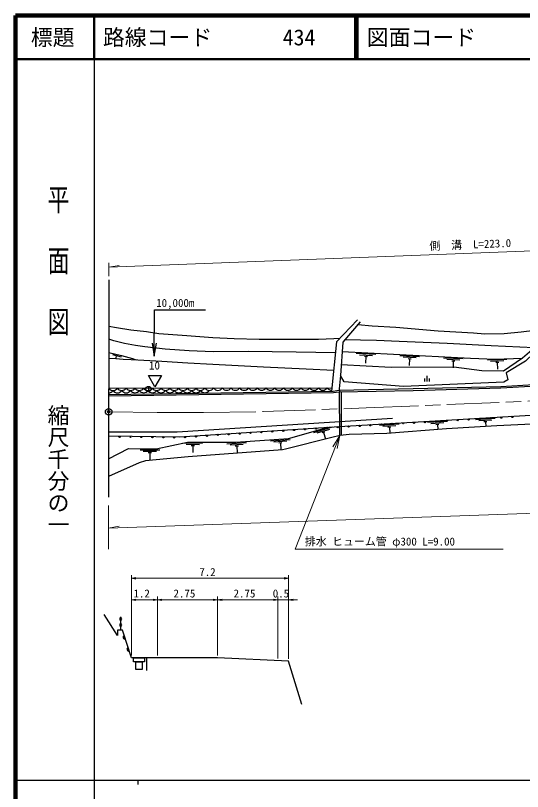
# Model space of a CAD drawing. Units: millimetres at full size, sheet at 1:1000, with parts at other scales. Extents: x 40000 to 680000, y 20000 to 380000.
# Drawn here: x 40000 to 156008, y 202409 to 380000 of the extents above; entities that cross this region are included whole.
import ezdxf
from ezdxf.enums import TextEntityAlignment as Align

# ---------------------------------------------------------------- set-up
doc = ezdxf.new("R2010")
doc.units = ezdxf.units.MM
doc.header["$LTSCALE"] = 1000
doc.header["$PDMODE"] = 32
doc.header["$PDSIZE"] = 500
doc.linetypes.add('CHAIN', pattern=[18.5, 12, -1.5, 3.5, -1.5])
for name, color, linetype, lineweight in [('M-BGD', 7, 'Continuous', 25), ('M-BMK', 2, 'CHAIN', 13), ('M-BMK-OTRS', 5, 'Continuous', 25), ('M-BMK-SRVR', 3, 'Continuous', 25), ('M-STR-HTXT', 7, 'Continuous', 13), ('M-TTL', 2, 'Continuous', 140), ('M-TTL-BAND', 7, 'Continuous', 25), ('M-TTL-LINE', 7, 'Continuous', 50)]:
    doc.layers.add(name, color=color, linetype=linetype, lineweight=lineweight)
doc.layers.add('M-OTRS', color=6, linetype='Continuous')
doc.layers.add('M-TTL-TXT', color=7, linetype='Continuous')
doc.styles.add('@ＭＳ ゴシック', font='')
doc.styles.add('ＭＳ ゴシック', font='')
doc.styles.get('@ＭＳ ゴシック').set_extended_font_data('@MS Gothic')
doc.styles.get('ＭＳ ゴシック').set_extended_font_data('MS Gothic')

# ---------------------------------------------------------------- blocks, each defined once
blk = doc.blocks.new('open_arrow')
at = {"color": 0, "linetype": 'Continuous', "lineweight": -2}
blk.add_lwpolyline([(7.5, 1.25), (0, 0), (7.5, -1.25)], dxfattribs=at)

msp = doc.modelspace()

# ---------------------------------------------------------------- hatches: boundary and pattern name
at = {"layer": 'M-BGD'}
for points in [[(64882, 238145), (65164, 237249, -0.84072)], [(65751, 235387), (66033, 234491, -0.84072)]]:
    msp.add_hatch(color=256, dxfattribs=at).paths.add_polyline_path(points)

# ---------------------------------------------------------------- linework, layer by layer
for p, q in [((62227, 302405), (64172, 301904)), ((62993, 301613), (63137, 302171)), ((122461, 302407), (117967, 302641)), ((121696, 302146), (118700, 302302)), ((120532, 301906), (119833, 301943)), ((120183, 301925), (120104, 300427)), ((132447, 301885), (127953, 302120)), ((131683, 301625), (128687, 301781)), ((130519, 301385), (129820, 301422)), ((130169, 301403), (130091, 299905)), ((142441, 301415), (137944, 301568)), ((141682, 301141), (138683, 301243)), ((140522, 300880), (139822, 300904)), ((140172, 300892), (140121, 299393)), ((152466, 301263), (147969, 301110)), ((151727, 300937), (148728, 300836)), ((150588, 300599), (149888, 300575)), ((150238, 300587), (150289, 299088)), ((133634, 296238), (133634, 296935)), ((134167, 296238), (134167, 297566)), ((134700, 296238), (134700, 296935)), ((70403, 295105), (70403, 293905)), ((61318, 294716), (112416, 294795)), ((114199, 283889), (114141, 293849)), ((114519, 293857), (114531, 283926)), ((149738, 287745), (145245, 287483)), ((127775, 286462), (123283, 286199)), ((127044, 286119), (124049, 285943)), ((138757, 287104), (134264, 286841)), ((138025, 286760), (135030, 286585)), ((136895, 286394), (136196, 286353)), ((136545, 286373), (136612, 285236)), ((149007, 287402), (146012, 287227)), ((147876, 287035), (147177, 286995)), ((147527, 287015), (147589, 285946)), ((112473, 285757), (108153, 284497)), ((111837, 285259), (108957, 284419)), ((110817, 284649), (110145, 284453)), ((110481, 284551), (110901, 283111)), ((125914, 285752), (125215, 285711)), ((125564, 285732), (125641, 284421)), ((102815, 282906), (98326, 282588)), ((102088, 282554), (99096, 282341)), ((82823, 282073), (78323, 282099)), ((82072, 281777), (79072, 281795)), ((80920, 281484), (80220, 281488)), ((80570, 281486), (80561, 279986)), ((92840, 282199), (88351, 281880)), ((92113, 281846), (89121, 281634)), ((90987, 281466), (90289, 281416)), ((90638, 281441), (90744, 279945)), ((100962, 282173), (100264, 282123)), ((100613, 282148), (100719, 280652)), ((72995, 280499), (68495, 280545)), ((72242, 280207), (69242, 280238)), ((71089, 279918), (70389, 279926)), ((70739, 279922), (70723, 278422)), ((63813, 241633), (64343, 242164)), ((64343, 241633), (63813, 242164)), ((64078, 239348), (64078, 242348)), ((63813, 240233), (64343, 240764)), ((64343, 240233), (63813, 240764)), ((65164, 237249), (64882, 238145)), ((66033, 234491), (65751, 235387)), ((70003, 232998), (70003, 230134))]:
    msp.add_line(p, q, dxfattribs=at)
for points in [[(71748, 302006), (71812, 312648), (83451, 312648)], [(118271, 310391), (113432, 305302), (112342, 294027)], [(118871, 309863), (114895, 305270), (114333, 297580), (114086, 294548), (114141, 293849)], [(118351, 309263), (121620, 308990), (127060, 308710), (136744, 307868), (144821, 307391), (147356, 307167), (151843, 307195), (155741, 307615), (158854, 307952)], [(61323, 308916), (63085, 308590), (66359, 308086), (70008, 307646), (72810, 307239), (79204, 306780), (85134, 306324), (90053, 306063), (95722, 305900), (109321, 305932), (112839, 306063), (114238, 306149)], [(113191, 302802), (104247, 302953), (93248, 303117), (85240, 303018), (79726, 303248), (74256, 303677), (69609, 304138), (67481, 304452), (64901, 304948), (62486, 305577), (61322, 305924)], [(179869, 296760), (176699, 298805), (173010, 303545), (166278, 305571), (160409, 304481), (156715, 300896), (152249, 298222), (152668, 296638), (151730, 296052), (128784, 295088), (115167, 296191), (114333, 297580)], [(114520, 300140), (125955, 299555), (140334, 299582), (146679, 298769), (151634, 298662), (156049, 301625), (158684, 303926), (148817, 304427), (138805, 304967), (127808, 305398), (122572, 305614), (115307, 305747)], [(61321, 302897), (64272, 302186), (66741, 301520), (67623, 301186)], [(114737, 303110), (144113, 301577), (149764, 301384), (156005, 301596)], [(61320, 301577), (62935, 301527), (64611, 301374), (66456, 301239), (68021, 301168), (73482, 300881), (79416, 300548), (85184, 300198), (96754, 299609), (106538, 299141), (112808, 298846)], [(61312, 293285), (112723, 294037), (113950, 294294), (130967, 294609), (151064, 295127), (168645, 296129), (188611, 297251), (197810, 297579), (201777, 297553), (209521, 297066), (216660, 296657)], [(61317, 292935), (112746, 293687), (114060, 293847), (130968, 294192), (151079, 294777), (168664, 295779)], [(61314, 283788), (77521, 283577), (114098, 285963), (173417, 289430)], [(61314, 284750), (76992, 284750), (126278, 287853)], [(167760, 286902), (150156, 286106), (138648, 285387), (124966, 284371), (116386, 284074), (114262, 283904), (112351, 283437), (101804, 280761), (101063, 280598), (79528, 278979), (69760, 278079), (68262, 277608), (61310, 274528)], [(61312, 278549), (65826, 280873), (72150, 280808), (79330, 282393), (90440, 282329), (102489, 283183), (109174, 285107), (111535, 285796)], [(105519, 222354), (102503, 232248), (86253, 232998), (66503, 232998), (64503, 239348), (63353, 239348), (63353, 238098), (60300, 242884)]]:
    msp.add_lwpolyline(points, dxfattribs=at)
for points in [[(71905, 295043), (70405, 297641), (73405, 297641)], [(67003, 232998), (69503, 232998), (69503, 232098), (67003, 232098)], [(67503, 232098), (69003, 232098), (69003, 230348), (67503, 230348)]]:
    msp.add_lwpolyline(points, close=True, dxfattribs=at)
for centre, radius in [((70403, 294505), 600), ((146178, 287687), 150), ((148674, 287833), 150), ((151169, 287979), 150), ((153665, 288125), 150), ((113733, 285789), 150), ((116229, 285937), 150), ((118725, 286083), 150), ((121220, 286229), 150), ((123716, 286375), 150), ((126212, 286521), 150), ((128708, 286667), 150), ((131203, 286812), 150), ((133699, 286958), 150), ((136195, 287104), 150), ((138691, 287250), 150), ((141186, 287396), 150), ((143682, 287542), 150), ((86292, 283999), 150), ((88786, 284162), 150), ((91281, 284324), 150), ((93776, 284487), 150), ((96270, 284650), 150), ((98765, 284813), 150), ((101260, 284975), 150), ((103754, 285138), 150), ((106249, 285301), 150), ((108744, 285463), 150), ((111239, 285626), 150), ((63811, 283605), 150), ((66311, 283573), 150), ((68811, 283540), 150), ((71311, 283508), 150), ((73811, 283476), 150), ((76310, 283443), 150), ((78807, 283511), 150), ((81302, 283674), 150), ((83797, 283836), 150)]:
    msp.add_circle(centre, radius, dxfattribs=at)
for centre, radius, start, end in [((61317, 294837), 1198, 269.98991, 326.68318), ((62317, 295377), 1198, 213.49425, 326.68318), ((63317, 294840), 1198, 213.49425, 326.68318), ((64317, 295380), 1198, 213.49425, 326.68318), ((65317, 294843), 1198, 213.49425, 326.68318), ((66317, 295383), 1198, 213.49425, 326.68318), ((67317, 294846), 1198, 213.49425, 326.68318), ((68317, 295386), 1198, 213.49425, 326.68318), ((69317, 294849), 1198, 213.49425, 326.68318), ((70317, 295389), 1198, 213.49425, 326.68318), ((71317, 294852), 1198, 213.49425, 326.68318), ((72317, 295392), 1198, 213.49425, 326.68318), ((73317, 294855), 1198, 213.49425, 326.68318), ((74317, 295395), 1198, 213.49425, 326.68318), ((75317, 294858), 1198, 213.49425, 326.68318), ((76317, 295398), 1198, 213.49425, 326.68318), ((77317, 294862), 1198, 213.49425, 326.68318), ((78317, 295402), 1198, 213.49425, 326.68318), ((79317, 294865), 1198, 213.49425, 326.68318), ((80317, 295405), 1198, 213.49425, 326.68318), ((81317, 294868), 1198, 213.49425, 326.68318), ((82317, 295408), 1198, 213.49425, 326.68318), ((83317, 294871), 1198, 213.49425, 326.68318), ((84317, 295411), 1198, 213.49425, 326.68318), ((86317, 295414), 1198, 213.49425, 326.68318), ((88317, 295417), 1198, 213.49425, 326.68318), ((90317, 295420), 1198, 213.49425, 326.68318), ((92317, 295423), 1198, 213.49425, 326.68318), ((94317, 295426), 1198, 213.49425, 326.68318), ((96317, 295429), 1198, 213.49425, 326.68318), ((98317, 295432), 1198, 213.49425, 326.68318), ((100317, 295436), 1198, 213.49425, 326.68318), ((102317, 295439), 1198, 213.49425, 326.68318), ((104317, 295442), 1198, 213.49425, 326.68318), ((106317, 295445), 1198, 213.49425, 326.68318), ((108317, 295448), 1198, 213.49425, 326.68318), ((110317, 295451), 1198, 213.49425, 326.68318), ((112317, 295454), 1198, 213.49425, 272.29723), ((65101, 237722), 476, 117.37351, 277.59124), ((65970, 234964), 476, 117.37351, 277.59124)]:
    msp.add_arc(centre, radius, start, end, dxfattribs=at)
at = {"layer": 'M-BMK'}
msp.add_lwpolyline([(61316, 289327), (72420, 289138), (83005, 289180), (96638, 289349), (120228, 290196), (161145, 291904), (200330, 293206), (205613, 293261), (211031, 293086), (261260, 290010), (270264, 289199), (279200, 287980), (287058, 286125), (293184, 284023), (299370, 281364), (305496, 278335), (326272, 266767), (332354, 262841), (338570, 258143), (344534, 252517), (348115, 248709)], dxfattribs=at)
at = {"layer": 'M-BMK-OTRS'}
msp.add_line((61327, 319521), (61308, 269750), dxfattribs=at)
at = {"layer": 'M-BMK-SRVR'}
msp.add_circle((61316, 289327), 750, dxfattribs=at)
msp.add_circle((61316, 289327), 750, dxfattribs=at)
at = {"layer": 'M-OTRS'}
msp.add_point((61316, 289327), dxfattribs=at)
at = {"layer": 'M-STR-HTXT'}
for p, q in [((61327, 320335), (61328, 323365)), ((61328, 322376), (63744, 322812)), ((61304, 257872), (61308, 267859)), ((61306, 262677), (63723, 263104)), ((66503, 246788), (66503, 251945)), ((66503, 251195), (102503, 251195)), ((102503, 246788), (102503, 251945)), ((66503, 233498), (66503, 247038)), ((72503, 233498), (72503, 247038)), ((86253, 233498), (86253, 247038)), ((100003, 232864), (100003, 247038)), ((102503, 232748), (102503, 247038)), ((66503, 246288), (72503, 246288)), ((72503, 246288), (86253, 246288)), ((86253, 246288), (100003, 246288)), ((98003, 246288), (104503, 246288))]:
    msp.add_line(p, q, dxfattribs=at)
for points in [[(61328, 322376), (168274, 326545), (189678, 327711), (247548, 325841), (266571, 323399), (289544, 319042)], [(114199, 283889), (103991, 257883), (151555, 257883)], [(61306, 262677), (211240, 267934), (249468, 265335)]]:
    msp.add_lwpolyline(points, dxfattribs=at)
at = {"layer": 'M-TTL'}
for p, q in [((40000, 380000), (40000, 20000)), ((680000, 380000), (40000, 380000))]:
    msp.add_line(p, q, dxfattribs=at)
at = {"layer": 'M-TTL-BAND'}
for p, q in [((58000, 370000), (58000, 20000)), ((40000, 205000), (579000, 205000)), ((68000, 205000), (68000, 204000))]:
    msp.add_line(p, q, dxfattribs=at)
at = {"layer": 'M-TTL-LINE'}
for p, q in [((58000, 380000), (58000, 370000)), ((117750, 380000), (117750, 370000)), ((118250, 380000), (118250, 370000)), ((40000, 370000), (680000, 370000))]:
    msp.add_line(p, q, dxfattribs=at)

# ---------------------------------------------------------------- block references
at = {"layer": 'M-BGD', "xscale": 400, "yscale": 400, "rotation": 89.7}
msp.add_blockref('open_arrow', (71748, 302006), dxfattribs=at)
at = {"layer": 'M-STR-HTXT'}
for p, xscale, yscale, rotation in [((114199, 283889), 400, 400, 248.6), ((102503, 251195), 133, 133, 180), ((72503, 246288), 133, 133, 180), ((86253, 246288), 133, 133, 180), ((100003, 246288), 133, 133, 180), ((100003, 246288), 133, 133, 180)]:
    msp.add_blockref('open_arrow', p, dxfattribs=dict(at, xscale=xscale, yscale=yscale, rotation=rotation))
at = {"layer": 'M-STR-HTXT', "xscale": 133, "yscale": 133}
for p in [(66503, 251195), (66503, 246288), (72503, 246288), (86253, 246288), (102503, 246288)]:
    msp.add_blockref('open_arrow', p, dxfattribs=at)

# ---------------------------------------------------------------- texts
at = {"layer": 'M-BGD', "style": 'ＭＳ ゴシック'}
msp.add_text('10,000m', height=1833, dxfattribs=at).set_placement((80916, 312753), align=Align.BOTTOM_RIGHT)
msp.add_text('10', height=1833, dxfattribs=at).set_placement((71805, 298433), align=Align.BOTTOM_CENTER)
at = {"layer": 'M-STR-HTXT', "style": 'ＭＳ ゴシック'}
msp.add_text('側  溝  L=223.0', height=1833, rotation=2.233, dxfattribs=at).set_placement((144111, 326130), align=Align.BOTTOM_CENTER)
msp.add_text('排水 ヒューム管 φ300 L=9.00', height=1833, dxfattribs=at).set_placement((106200, 258145), align=Align.BOTTOM_LEFT)
for s, p in [('7.2', (83929, 252633)), ('1.2', (68872, 247725)), ('2.75', (78648, 247725)), ('2.75', (92398, 247725)), ('0.5', (100736, 247725))]:
    msp.add_text(s, height=1833, dxfattribs=at).set_placement(p, align=Align.MIDDLE_CENTER)
at = {"layer": 'M-TTL-BAND', "style": '@ＭＳ ゴシック', "width": 1.4}
msp.add_text('平  面  図', height=3666, rotation=270, dxfattribs=at).set_placement((49777, 306475), align=Align.MIDDLE_RIGHT)
at = {"layer": 'M-TTL-BAND', "style": '@ＭＳ ゴシック'}
msp.add_text('縮尺千分の一', height=3666, rotation=270, dxfattribs=at).set_placement((49777, 261030), align=Align.MIDDLE_RIGHT)
at = {"layer": 'M-TTL-TXT', "style": 'ＭＳ ゴシック'}
msp.add_text('標題', height=3666, dxfattribs=at).set_placement((48500, 375000), align=Align.MIDDLE_CENTER)
for s, p in [('路線コード', (60000, 375000)), ('434', (101142, 375000)), ('図面コード', (120380, 375000))]:
    msp.add_text(s, height=3666, dxfattribs=at).set_placement(p, align=Align.MIDDLE_LEFT)

doc.saveas('drawing.dxf')
